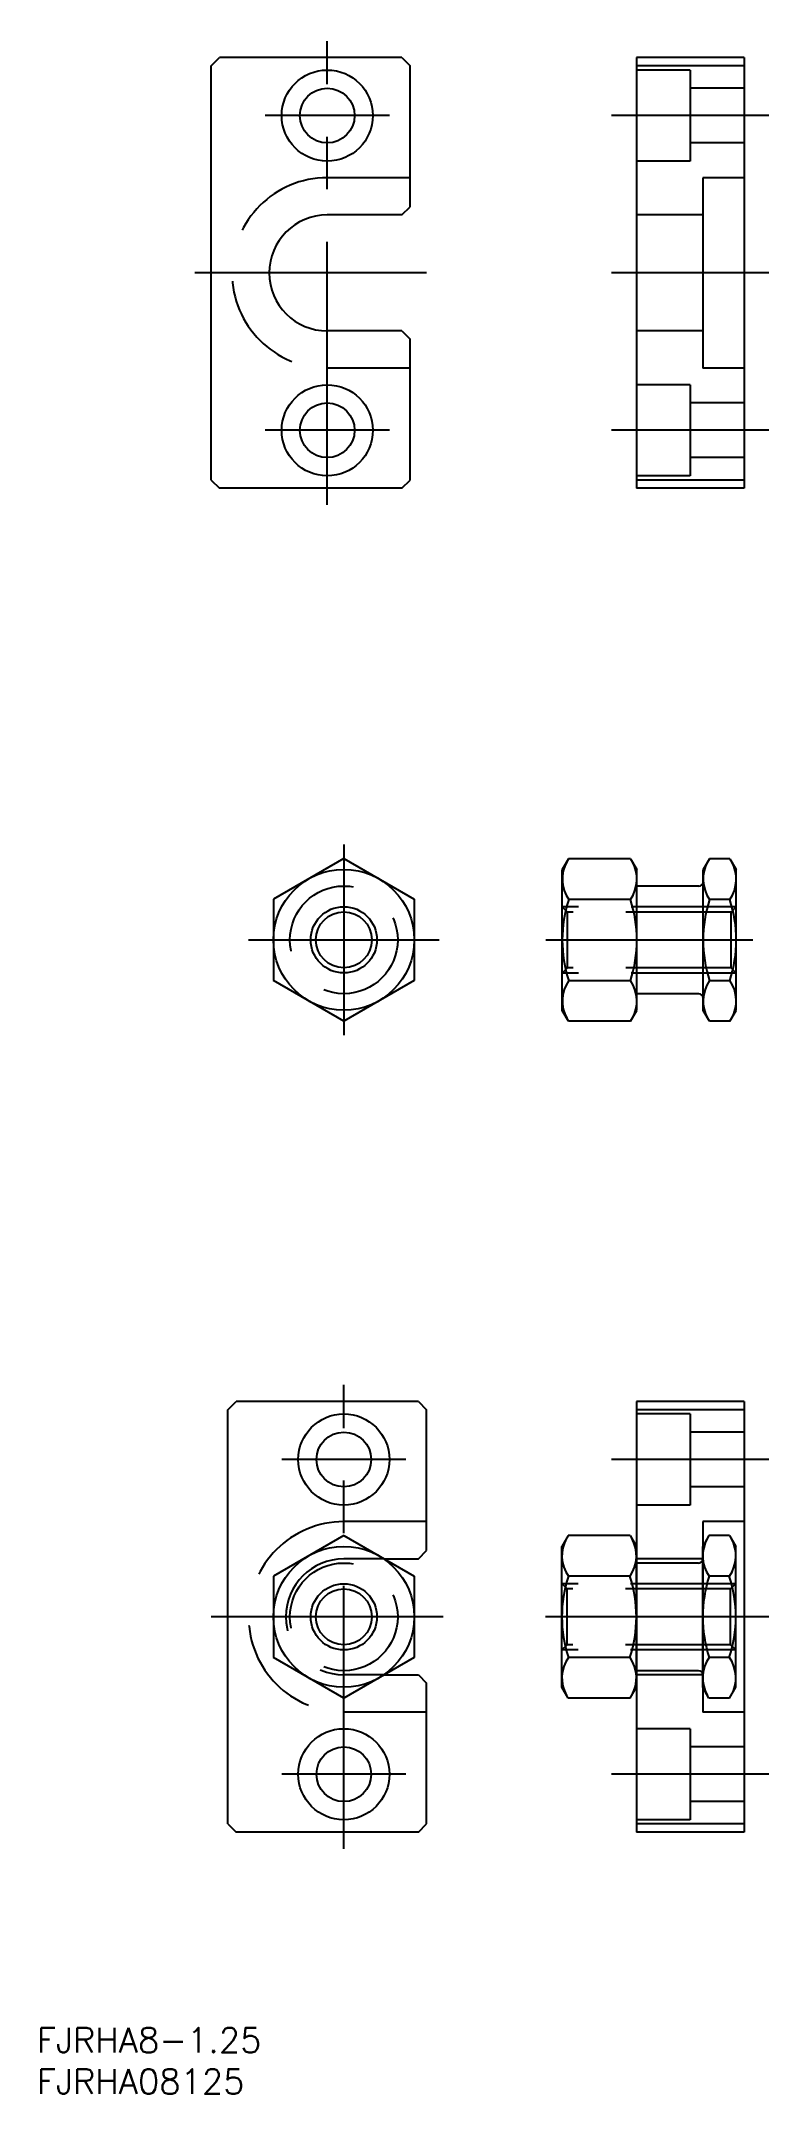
# Model space of a CAD drawing. Extents: x -37 to 51, y -58 to 190.
import ezdxf

# ---------------------------------------------------------------- set-up
doc = ezdxf.new("R2010")
doc.units = 0
doc.linetypes.add('CENTER', pattern=[50.8, 31.75, -6.35, 6.35, -6.35])
doc.linetypes.add('DASHED', pattern=[19.05, 12.7, -6.35])
doc.layers.get('0').update_dxf_attribs({"linetype": 'CONTINUOUS'})
doc.layers.add('CENTER', color=1, linetype='CENTER')
doc.styles.get("Standard").update_dxf_attribs({"font": 'txt.shx', "height": 3, "bigfont": 'bigfont.shx'})

# ---------------------------------------------------------------- blocks, each defined once
blk = doc.blocks.new('*U21')
at = {"color": 7, "linetype": 'CONTINUOUS'}
blk.add_text('FJRHA8-1.25', height=3, dxfattribs=at).set_placement((-37.07, -52.6))
blk = doc.blocks.new('*U22')
at = {"color": 7, "linetype": 'CONTINUOUS'}
blk.add_text('FJRHA08125', height=3, dxfattribs=at).set_placement((-37.07, -57.6))

msp = doc.modelspace()

# ---------------------------------------------------------------- linework, layer by layer
at = {"color": 7, "linetype": 'CONTINUOUS'}
for p, q in [((-16, 187.26), (-15, 188.26)), ((-16, 137.26), (-16, 187.26)), ((7, 188.26), (-15, 188.26)), ((7, 188.26), (8, 187.26)), ((8, 170.26), (8, 187.26)), ((48.33, 187.26), (35.33, 187.26)), ((7, 169.26), (-2, 169.26)), ((7, 169.26), (8, 170.26)), ((7, 155.26), (-2, 155.26)), ((7, 155.26), (8, 154.26)), ((8, 137.26), (8, 154.26)), ((-16, 137.26), (-15, 136.26)), ((7, 136.26), (8, 137.26)), ((48.33, 137.26), (35.33, 137.26)), ((7, 136.26), (-15, 136.26)), ((43.38, 73.22), (43.38, 74.72)), ((-14, 25), (-13, 26)), ((-14, -25), (-14, 25)), ((9, 26), (-13, 26)), ((9, 26), (10, 25)), ((10, 8), (10, 25)), ((48.33, 25), (35.33, 25)), ((9, 7), (10, 8)), ((4.88, 7), (9, 7)), ((4.88, -7), (9, -7)), ((9, -7), (10, -8)), ((43.33, -8.5), (43.33, -7)), ((10, -25), (10, -8)), ((-14, -25), (-13, -26)), ((9, -26), (-13, -26)), ((9, -26), (10, -25)), ((48.33, -25), (35.33, -25))]:
    msp.add_line(p, q, dxfattribs=at)
for p, q in [((48.33, 188.26), (35.33, 188.26)), ((35.33, 188.26), (35.33, 136.26)), ((48.33, 188.26), (48.33, 136.26)), ((48.33, 173.76), (43.33, 173.76)), ((43.33, 173.76), (43.33, 150.76)), ((43.33, 169.26), (35.33, 169.26)), ((43.33, 155.26), (35.33, 155.26)), ((48.33, 150.76), (43.33, 150.76)), ((48.33, 136.26), (35.33, 136.26)), ((0, 91.55), (-8.5, 86.64)), ((-2.13, 90.32), (-2.13, 90.32)), ((0, 91.55), (8.5, 86.64)), ((27.14, 91.54), (26.38, 90.22)), ((26.38, 73.22), (26.38, 90.22)), ((34.62, 91.54), (27.14, 91.54)), ((34.62, 91.54), (35.38, 90.22)), ((35.38, 73.22), (35.38, 90.22)), ((44.14, 91.54), (43.38, 90.22)), ((43.38, 73.22), (43.38, 90.22)), ((46.62, 91.54), (44.14, 91.54)), ((46.62, 91.54), (47.38, 90.22)), ((47.38, 73.22), (47.38, 90.22)), ((-4.25, 89.1), (-4.25, 89.1)), ((42.88, 88.22), (35.38, 88.22)), ((-8.5, 86.64), (-8.5, 76.83)), ((8.5, 86.64), (8.5, 76.83)), ((34.6, 86.63), (27.16, 86.63)), ((46.6, 86.63), (44.16, 86.63)), ((0, 71.92), (-8.5, 76.83)), ((8.5, 76.83), (0, 71.92)), ((34.6, 76.81), (27.16, 76.81)), ((42.88, 75.22), (35.38, 75.22)), ((46.6, 76.81), (44.16, 76.81)), ((27.14, 71.91), (26.38, 73.22)), ((34.62, 71.91), (27.14, 71.91)), ((34.62, 71.91), (35.38, 73.22)), ((44.14, 71.91), (43.38, 73.22)), ((46.62, 71.91), (44.14, 71.91)), ((46.62, 71.91), (47.38, 73.22)), ((48.33, 26), (35.33, 26)), ((35.33, 26), (35.33, -26)), ((48.33, 26), (48.33, -26)), ((48.33, 11.5), (43.33, 11.5)), ((43.33, 11.5), (43.33, -11.5)), ((0, 9.81), (-8.5, 4.91)), ((-2.13, 8.59), (-2.13, 8.59)), ((0, 9.81), (8.5, 4.91)), ((27.08, 9.81), (26.33, 8.5)), ((26.33, -8.5), (26.33, 8.5)), ((34.57, 9.81), (27.08, 9.81)), ((34.57, 9.81), (35.33, 8.5)), ((35.33, -8.5), (35.33, 8.5)), ((44.08, 9.81), (43.33, 8.5)), ((43.33, -8.5), (43.33, 8.5)), ((46.57, 9.81), (44.08, 9.81)), ((46.57, 9.81), (47.33, 8.5)), ((47.33, -8.5), (47.33, 8.5)), ((-4.25, 7.36), (-4.25, 7.36)), ((43.33, 7), (35.33, 7)), ((42.83, 6.5), (35.33, 6.5)), ((-8.5, 4.91), (-8.5, -4.91)), ((8.5, 4.91), (8.5, -4.91)), ((34.55, 4.9), (27.1, 4.9)), ((46.55, 4.9), (44.1, 4.9)), ((0, -9.81), (-8.5, -4.91)), ((8.5, -4.91), (0, -9.81)), ((34.55, -4.91), (27.1, -4.91)), ((46.55, -4.91), (44.1, -4.91)), ((42.83, -6.5), (35.33, -6.5)), ((43.33, -7), (35.33, -7)), ((27.08, -9.82), (26.33, -8.5)), ((34.57, -9.82), (27.08, -9.82)), ((34.57, -9.82), (35.33, -8.5)), ((44.08, -9.82), (43.33, -8.5)), ((46.57, -9.82), (44.08, -9.82)), ((46.57, -9.82), (47.33, -8.5)), ((48.33, -11.5), (43.33, -11.5)), ((48.33, -26), (35.33, -26))]:
    msp.add_line(p, q)
at = {"color": 3, "linetype": 'DASHED'}
for p, q in [((41.83, 186.76), (35.33, 186.76)), ((41.83, 186.76), (41.83, 175.76)), ((48.33, 184.56), (41.83, 184.56)), ((48.33, 177.96), (41.83, 177.96)), ((8, 173.76), (-2, 173.76)), ((41.83, 175.76), (35.33, 175.76)), ((8, 150.76), (-2, 150.76)), ((41.83, 148.76), (35.33, 148.76)), ((41.83, 148.76), (41.83, 137.76)), ((48.33, 146.56), (41.83, 146.56)), ((48.33, 139.96), (41.83, 139.96)), ((41.83, 137.76), (35.33, 137.76)), ((26.38, 85.73), (27.01, 85.1)), ((47.38, 85.72), (26.38, 85.72)), ((46.75, 85.1), (27.01, 85.1)), ((27.01, 78.35), (27.01, 85.1)), ((47.38, 85.73), (46.75, 85.1)), ((46.75, 78.35), (46.75, 85.1)), ((26.38, 77.72), (27.01, 78.35)), ((47.38, 77.72), (26.38, 77.72)), ((46.75, 78.35), (27.01, 78.35)), ((47.38, 77.72), (46.75, 78.35)), ((41.83, 24.5), (35.33, 24.5)), ((41.83, 24.5), (41.83, 13.5)), ((48.33, 22.3), (41.83, 22.3)), ((48.33, 15.7), (41.83, 15.7)), ((41.83, 13.5), (35.33, 13.5)), ((10, 11.5), (0, 11.5)), ((4.88, 7), (0, 7)), ((26.33, 4.01), (26.96, 3.38)), ((47.33, 4), (26.33, 4)), ((26.96, -3.38), (26.96, 3.38)), ((46.7, 3.37), (26.96, 3.37)), ((47.33, 4.01), (46.7, 3.38)), ((46.7, -3.38), (46.7, 3.38)), ((26.33, -4), (26.96, -3.38)), ((47.33, -4), (26.33, -4)), ((46.7, -3.38), (26.96, -3.38)), ((47.33, -4), (46.7, -3.38)), ((4.88, -7), (0, -7)), ((10, -11.5), (0, -11.5)), ((41.83, -13.5), (35.33, -13.5)), ((41.83, -13.5), (41.83, -24.5)), ((48.33, -15.7), (41.83, -15.7)), ((48.33, -22.3), (41.83, -22.3)), ((41.83, -24.5), (35.33, -24.5))]:
    msp.add_line(p, q, dxfattribs=at)
at = {"color": 7, "linetype": 'CONTINUOUS'}
for centre, radius in [((-2, 181.26), 5.5), ((-2, 181.26), 3.3), ((-2, 143.26), 5.5), ((-2, 143.26), 3.3), ((0, 19), 5.5), ((0, 19), 3.3), ((0, -19), 5.5), ((0, -19), 3.3)]:
    msp.add_circle(centre, radius, dxfattribs=at)
for centre, radius in [((0, 81.74), 8.5), ((0, 81.74), 3.38), ((0, 0), 8.5), ((0, 0), 3.38)]:
    msp.add_circle(centre, radius)
at = {"color": 3, "linetype": 'DASHED'}
for centre in [(0, 81.74), (0, 0)]:
    msp.add_circle(centre, 6.5, dxfattribs=at)
at = {"color": 3, "linetype": 'CONTINUOUS'}
for centre in [(0, 81.74), (0, 0)]:
    msp.add_circle(centre, 4, dxfattribs=at)
at = {"color": 3, "linetype": 'DASHED'}
for centre, radius in [((-2, 162.26), 11.5), ((0, 0), 11.5), ((0, 0), 7)]:
    msp.add_arc(centre, radius, 90, 270, dxfattribs=at)
at = {"color": 7, "linetype": 'CONTINUOUS'}
for centre, radius, start, end in [((-2, 162.26), 7, 90, 270), ((42.88, 74.72), 0.5, 0, 90), ((42.83, -7), 0.5, 0, 90)]:
    msp.add_arc(centre, radius, start, end, dxfattribs=at)
for centre, radius, start, end in [((30.63, 89.08), 4.25, 150, 215.2644), ((31.13, 89.08), 4.25, 324.7356, 30), ((47.63, 89.08), 4.25, 150, 215.2644), ((43.13, 89.08), 4.25, 324.7356, 30), ((42.88, 88.72), 0.5, 270, 0), ((42.21, 81.72), 15.83, 161.9403, 198.0597), ((19.55, 81.72), 15.83, 341.9403, 18.0597), ((59.21, 81.72), 15.83, 161.9403, 198.0597), ((31.55, 81.72), 15.83, 341.9403, 18.0597), ((30.63, 74.36), 4.25, 144.7356, 210), ((31.13, 74.36), 4.25, 330, 35.2644), ((47.63, 74.36), 4.25, 144.7356, 210), ((43.13, 74.36), 4.25, 330, 35.2644), ((30.58, 7.36), 4.25, 150, 215.2644), ((31.08, 7.36), 4.25, 324.7356, 30), ((47.58, 7.36), 4.25, 150, 215.2644), ((43.08, 7.36), 4.25, 324.7356, 30), ((42.83, 7), 0.5, 270, 0), ((42.16, 0), 15.83, 161.9403, 198.0597), ((19.49, 0), 15.83, 341.9403, 18.0597), ((59.16, 0), 15.83, 161.9403, 198.0597), ((31.49, 0), 15.83, 341.9403, 18.0597), ((30.58, -7.37), 4.25, 144.7356, 210), ((31.08, -7.37), 4.25, 330, 35.2644), ((47.58, -7.37), 4.25, 144.7356, 210), ((43.08, -7.37), 4.25, 330, 35.2644)]:
    msp.add_arc(centre, radius, start, end)
at = {"layer": 'CENTER', "color": 1, "linetype": 'CENTER'}
for p, q in [((-2, 134.26), (-2, 190.26)), ((5.5, 181.26), (-9.5, 181.26)), ((51.33, 181.26), (32.33, 181.26)), ((10, 162.26), (-18, 162.26)), ((51.33, 162.26), (32.33, 162.26)), ((5.5, 143.26), (-9.5, 143.26)), ((51.33, 143.26), (32.33, 143.26)), ((0, 93.24), (0, 70.24)), ((-11.5, 81.74), (11.5, 81.74)), ((49.38, 81.72), (24.38, 81.72)), ((0, -28), (0, 28)), ((7.5, 19), (-7.5, 19)), ((51.33, 19), (32.33, 19)), ((12, 0), (-16, 0)), ((51.33, 0), (32.33, 0)), ((49.33, 0), (24.33, 0)), ((7.5, -19), (-7.5, -19)), ((51.33, -19), (32.33, -19))]:
    msp.add_line(p, q, dxfattribs=at)

# ---------------------------------------------------------------- block references
at = {"color": 7, "linetype": 'CONTINUOUS'}
for name in ['*U21', '*U22']:
    msp.add_blockref(name, (0, 0), dxfattribs=at)

doc.saveas('drawing.dxf')
